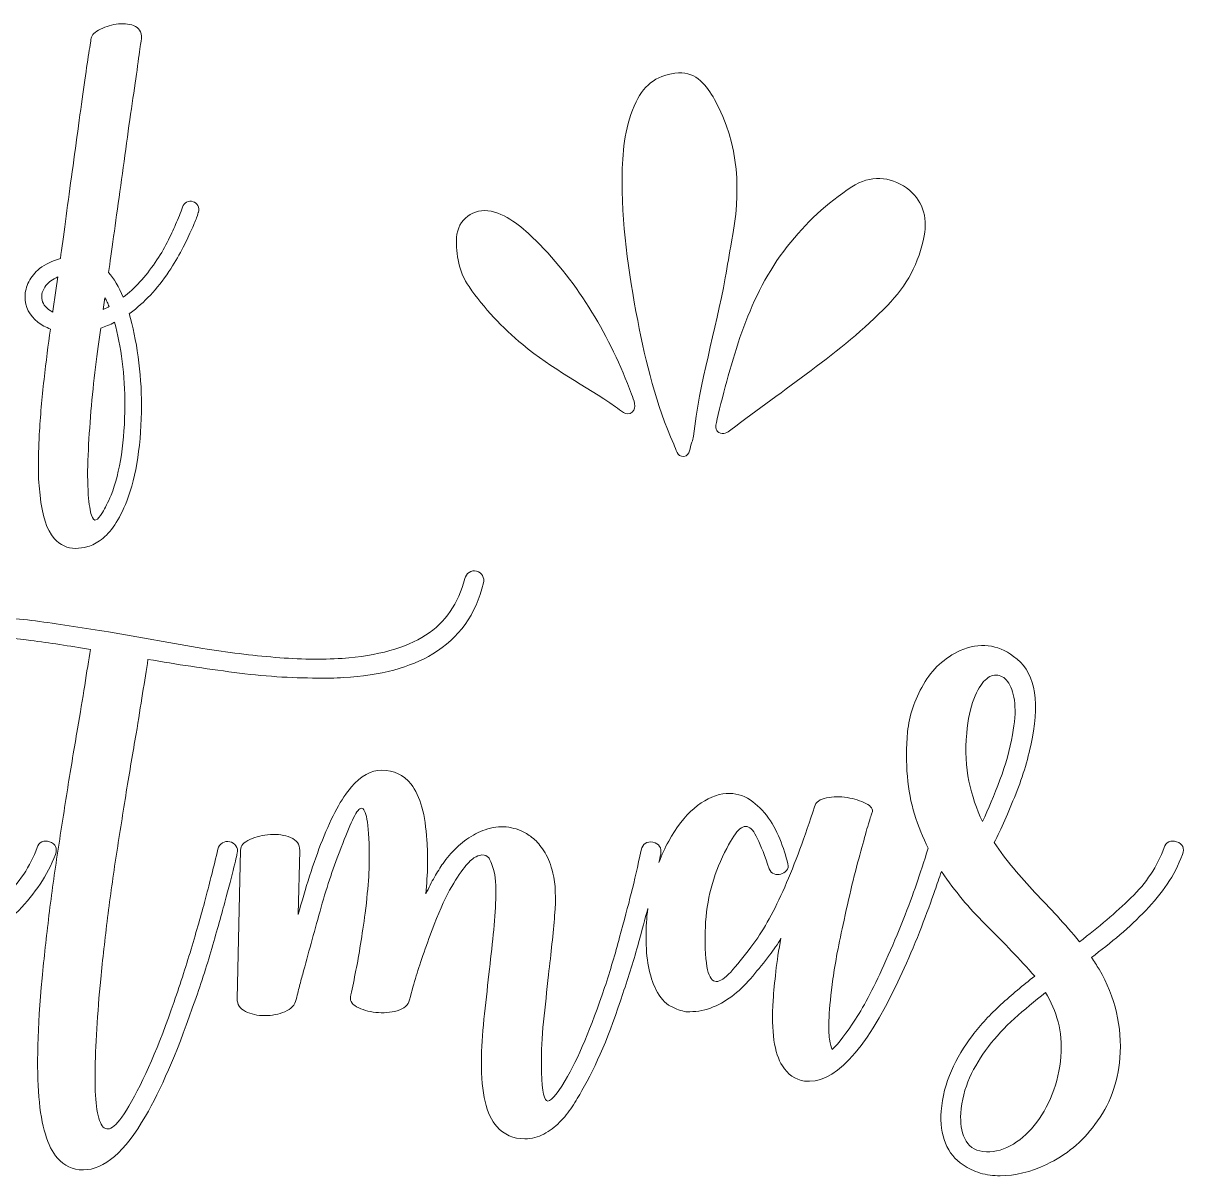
# Model space of a CAD drawing. Header units: inches. Extents: x 0.9 to 14.4, y -14.6 to -1.7.
# Drawn here: x 7.68 to 14.11, y -14.6 to -8.23 of the extents above; entities that cross this region are included whole.
import ezdxf

# ---------------------------------------------------------------- set-up
doc = ezdxf.new("R2010")
doc.units = ezdxf.units.IN
doc.header["$MEASUREMENT"] = 0
doc.layers.add('Layer 1', color=7, linetype='Continuous')

# ---------------------------------------------------------------- blocks, each defined once
blk = doc.blocks.new('block 9')
at = {"layer": 'Layer 1', "lineweight": 0}
for points, knots in [([(8.2751, -9.8307), (8.3134, -9.8016), (8.3506, -9.7682), (8.3866, -9.7306), (8.4226, -9.6931), (8.4568, -9.6498), (8.489, -9.6007), (8.5166, -9.5593), (8.5403, -9.5195), (8.5602, -9.4811), (8.5801, -9.4428), (8.597, -9.4084), (8.6108, -9.3777), (8.6246, -9.347), (8.635, -9.3221), (8.6419, -9.3029), (8.6488, -9.2838), (8.6522, -9.2734), (8.6522, -9.2719), (8.6553, -9.2596), (8.6541, -9.2477), (8.6488, -9.2362), (8.6434, -9.2248), (8.6346, -9.2175), (8.6223, -9.2144), (8.61, -9.2098), (8.5982, -9.2106), (8.5867, -9.2167), (8.5752, -9.2228), (8.5679, -9.232), (8.5648, -9.2443), (8.5541, -9.275), (8.5411, -9.3072), (8.5258, -9.3409), (8.5135, -9.37), (8.4982, -9.403), (8.4798, -9.4398), (8.4614, -9.4765), (8.4391, -9.5133), (8.4131, -9.5501), (8.3594, -9.6299), (8.3004, -9.6943), (8.236, -9.7433), (8.2115, -9.685), (8.1846, -9.6391), (8.1555, -9.6053), (8.1632, -9.5517), (8.1724, -9.4857), (8.1831, -9.4076), (8.1938, -9.3294), (8.2053, -9.2462), (8.2176, -9.1581), (8.2299, -9.0699), (8.2421, -8.981), (8.2544, -8.8913), (8.2667, -8.8017), (8.2786, -8.7185), (8.2901, -8.6418), (8.3016, -8.5652), (8.3111, -8.4985), (8.3188, -8.4418), (8.3265, -8.3851), (8.3318, -8.3467), (8.3349, -8.3268), (8.341, -8.2854), (8.3307, -8.2582), (8.3038, -8.2452), (8.277, -8.2322), (8.246, -8.2276), (8.2107, -8.2314), (8.1754, -8.2352), (8.1421, -8.2448), (8.1107, -8.2601), (8.0793, -8.2755), (8.062, -8.2923), (8.059, -8.3107), (8.0559, -8.3276), (8.0505, -8.3613), (8.0429, -8.4119), (8.0352, -8.4625), (8.0264, -8.5231), (8.0164, -8.5935), (8.0064, -8.6641), (7.9957, -8.7415), (7.9842, -8.8258), (7.9727, -8.9101), (7.9612, -8.9945), (7.9497, -9.0787), (7.9382, -9.1631), (7.9271, -9.2447), (7.9164, -9.3236), (7.9057, -9.4026), (7.8965, -9.4712), (7.8888, -9.5294), (7.8443, -9.5417), (7.806, -9.5601), (7.7738, -9.5846), (7.7478, -9.6061), (7.7278, -9.6303), (7.714, -9.6571), (7.7002, -9.6839), (7.6933, -9.7119), (7.6933, -9.741), (7.6933, -9.7962), (7.7171, -9.843), (7.7646, -9.8813), (7.7738, -9.889), (7.7846, -9.8958), (7.7968, -9.902), (7.8091, -9.9081), (7.8214, -9.9142), (7.8336, -9.9204), (7.8214, -10.0046), (7.8095, -10.0974), (7.798, -10.1986), (7.7865, -10.2998), (7.7777, -10.4009), (7.7715, -10.5021), (7.7685, -10.5696), (7.7669, -10.6313), (7.7669, -10.6872), (7.7669, -10.7432), (7.77, -10.7934), (7.7761, -10.8378), (7.7869, -10.9497), (7.8129, -11.0295), (7.8543, -11.077), (7.888, -11.1138), (7.9271, -11.1322), (7.9716, -11.1322), (7.993, -11.1322), (8.016, -11.1287), (8.0406, -11.1218), (8.0651, -11.1149), (8.09, -11.1019), (8.1153, -11.0827), (8.1406, -11.0636), (8.1651, -11.0368), (8.1889, -11.0023), (8.2126, -10.9678), (8.2352, -10.9237), (8.2567, -10.87), (8.2828, -10.8011), (8.3027, -10.7209), (8.3165, -10.6297), (8.3303, -10.5385), (8.3372, -10.4423), (8.3372, -10.3412), (8.3372, -10.2492), (8.3311, -10.1595), (8.3188, -10.0721), (8.3065, -9.9847), (8.2897, -9.905), (8.2682, -9.833), (8.2697, -9.833), (8.2709, -9.8326), (8.2717, -9.8318), (8.2724, -9.8311), (8.2736, -9.8307), (8.2751, -9.8307)], [0, 0, 0, 0, 1, 1, 1, 2, 2, 2, 3, 3, 3, 4, 4, 4, 5, 5, 5, 6, 6, 6, 7, 7, 7, 8, 8, 8, 9, 9, 9, 10, 10, 10, 11, 11, 11, 12, 12, 12, 13, 13, 13, 14, 14, 14, 15, 15, 15, 16, 16, 16, 17, 17, 17, 18, 18, 18, 19, 19, 19, 20, 20, 20, 21, 21, 21, 22, 22, 22, 23, 23, 23, 24, 24, 24, 25, 25, 25, 26, 26, 26, 27, 27, 27, 28, 28, 28, 29, 29, 29, 30, 30, 30, 31, 31, 31, 32, 32, 32, 33, 33, 33, 34, 34, 34, 35, 35, 35, 36, 36, 36, 37, 37, 37, 38, 38, 38, 39, 39, 39, 40, 40, 40, 41, 41, 41, 42, 42, 42, 43, 43, 43, 44, 44, 44, 45, 45, 45, 46, 46, 46, 47, 47, 47, 48, 48, 48, 49, 49, 49, 50, 50, 50, 51, 51, 51, 52, 52, 52, 53, 53, 53, 53]), ([(7.8635, -9.7065), (7.8635, -9.7065), (7.8474, -9.8192), (7.8474, -9.8192), (7.8474, -9.8192), (7.8474, -9.8261), (7.8474, -9.8261), (7.8474, -9.8261), (7.8221, -9.81), (7.8221, -9.81), (7.7976, -9.7901), (7.7853, -9.7671), (7.7853, -9.741), (7.7853, -9.7195), (7.793, -9.6989), (7.8083, -9.6789), (7.8236, -9.659), (7.8459, -9.6429), (7.875, -9.6306), (7.875, -9.6306), (7.8635, -9.7065), (7.8635, -9.7065)], [0, 0, 0, 0, 1, 1, 1, 2, 2, 2, 3, 3, 3, 4, 4, 4, 5, 5, 5, 6, 6, 6, 7, 7, 7, 7]), ([(8.1348, -9.7456), (8.1394, -9.7533), (8.1436, -9.7613), (8.1475, -9.7697), (8.1513, -9.7782), (8.1547, -9.7862), (8.1578, -9.7939), (8.1517, -9.7985), (8.141, -9.8039), (8.1256, -9.81), (8.1256, -9.81), (8.1348, -9.7456), (8.1348, -9.7456)], [0, 0, 0, 0, 1, 1, 1, 2, 2, 2, 3, 3, 3, 4, 4, 4, 4]), ([(8.2257, -10.6136), (8.2126, -10.6987), (8.1938, -10.7735), (8.1693, -10.8378), (8.1509, -10.8777), (8.1348, -10.9095), (8.121, -10.9333), (8.1072, -10.957), (8.0954, -10.9708), (8.0854, -10.9747), (8.0754, -10.9785), (8.067, -10.9697), (8.0601, -10.9482), (8.0532, -10.9267), (8.0475, -10.8892), (8.0429, -10.8355), (8.0383, -10.7696), (8.0379, -10.6968), (8.0417, -10.6171), (8.0455, -10.5374), (8.0509, -10.4561), (8.0578, -10.3733), (8.0647, -10.2906), (8.0731, -10.2093), (8.0831, -10.1296), (8.0931, -10.0499), (8.1026, -9.9778), (8.1118, -9.9135), (8.1241, -9.9089), (8.1367, -9.9043), (8.1498, -9.8997), (8.1628, -9.8951), (8.1754, -9.889), (8.1877, -9.8813), (8.2061, -9.9472), (8.2203, -10.0196), (8.2303, -10.0986), (8.2402, -10.1775), (8.2452, -10.2584), (8.2452, -10.3412), (8.2452, -10.4377), (8.2387, -10.5286), (8.2257, -10.6136)], [0, 0, 0, 0, 1, 1, 1, 2, 2, 2, 3, 3, 3, 4, 4, 4, 5, 5, 5, 6, 6, 6, 7, 7, 7, 8, 8, 8, 9, 9, 9, 10, 10, 10, 11, 11, 11, 12, 12, 12, 13, 13, 13, 14, 14, 14, 14])]:
    blk.add_open_spline(points, degree=3, knots=knots, dxfattribs=at)
blk = doc.blocks.new('block 12')
at = {"layer": 'Layer 1', "lineweight": 0}
for points, knots in [([(7.8609, -12.8248), (7.8736, -12.7903), (7.8627, -12.7667), (7.8282, -12.754), (7.8136, -12.7485), (7.7996, -12.749), (7.786, -12.7553), (7.7723, -12.7617), (7.7637, -12.7721), (7.7601, -12.7867), (7.7219, -12.8902), (7.6606, -12.9829), (7.5761, -13.0646), (7.4916, -13.1464), (7.3967, -13.2272), (7.2913, -13.3072), (7.2514, -13.2581), (7.2105, -13.2113), (7.1687, -13.1668), (7.1269, -13.1223), (7.0856, -13.0782), (7.0447, -13.0346), (7.0038, -12.991), (6.9643, -12.9465), (6.9262, -12.9011), (6.888, -12.8557), (6.8526, -12.8085), (6.8199, -12.7594), (6.858, -12.6831), (6.8976, -12.5936), (6.9384, -12.491), (6.9793, -12.3884), (7.0097, -12.2862), (7.0297, -12.1844), (7.0733, -11.9573), (7.0388, -11.8056), (6.9262, -11.7293), (6.8371, -11.6621), (6.739, -11.6512), (6.6319, -11.6966), (6.5447, -11.7366), (6.4765, -11.7993), (6.4275, -11.8846), (6.3784, -11.9701), (6.3494, -12.0573), (6.3403, -12.1463), (6.3258, -12.3225), (6.3385, -12.4742), (6.3784, -12.6013), (6.3983, -12.6644), (6.4219, -12.7242), (6.4493, -12.7808), (6.447, -12.7852), (6.4451, -12.7898), (6.4439, -12.7948), (6.4293, -12.8693), (6.4148, -12.9365), (6.4002, -12.9965), (6.3857, -13.0564), (6.368, -13.1241), (6.3471, -13.1995), (6.3262, -13.2749), (6.303, -13.3507), (6.2776, -13.4271), (6.2376, -13.5452), (6.199, -13.6415), (6.1618, -13.7159), (6.1245, -13.7904), (6.0937, -13.8299), (6.0691, -13.8345), (6.0446, -13.839), (6.0287, -13.8013), (6.0215, -13.7214), (6.0142, -13.6415), (6.0215, -13.5061), (6.0433, -13.3153), (6.0505, -13.2499), (6.0596, -13.1877), (6.0705, -13.1287), (6.0814, -13.0696), (6.0914, -13.0174), (6.1005, -12.972), (6.1096, -12.9266), (6.1205, -12.8757), (6.1332, -12.8194), (6.1386, -12.7812), (6.1254, -12.7544), (6.0937, -12.739), (6.0619, -12.7236), (6.0255, -12.7167), (5.9847, -12.7185), (5.9438, -12.7204), (5.9052, -12.7285), (5.8689, -12.7431), (5.8325, -12.7576), (5.8125, -12.774), (5.8089, -12.7921), (5.8089, -12.7958), (5.8057, -12.8112), (5.7994, -12.8384), (5.793, -12.8657), (5.7848, -12.9016), (5.7748, -12.9461), (5.7649, -12.9906), (5.7544, -13.0424), (5.7435, -13.1014), (5.7326, -13.1605), (5.7226, -13.2227), (5.7135, -13.2881), (5.7026, -13.3644), (5.6949, -13.4357), (5.6904, -13.502), (5.6858, -13.5683), (5.6845, -13.6297), (5.6863, -13.6859), (5.6881, -13.8313), (5.7117, -13.9384), (5.7571, -14.0075), (5.7917, -14.0602), (5.8379, -14.0902), (5.8961, -14.0974), (5.9016, -14.0992), (5.9106, -14.1002), (5.9234, -14.1002), (5.9524, -14.1002), (5.9796, -14.0942), (6.0051, -14.0825), (6.0305, -14.0706), (6.0542, -14.0552), (6.076, -14.0361), (6.0978, -14.017), (6.1182, -13.9957), (6.1373, -13.9721), (6.1564, -13.9484), (6.1731, -13.9248), (6.1877, -13.9012), (6.2549, -13.7922), (6.3194, -13.6451), (6.3812, -13.4598), (6.4084, -13.3817), (6.4325, -13.3044), (6.4534, -13.2281), (6.4743, -13.1518), (6.492, -13.0833), (6.5065, -13.0224), (6.5141, -12.9906), (6.5217, -12.9565), (6.5293, -12.9205), (6.5344, -12.9281), (6.5394, -12.9359), (6.5447, -12.9433), (6.6155, -13.0442), (6.6954, -13.1382), (6.7845, -13.2254), (6.8735, -13.3126), (6.9598, -13.4035), (7.0434, -13.4979), (6.978, -13.5488), (6.9157, -13.601), (6.8567, -13.6546), (6.7976, -13.7082), (6.745, -13.7654), (6.6986, -13.8263), (6.6523, -13.8871), (6.6137, -13.9521), (6.5828, -14.0211), (6.5519, -14.0902), (6.5329, -14.1646), (6.5256, -14.2446), (6.5201, -14.31), (6.5283, -14.369), (6.5501, -14.4217), (6.5701, -14.4726), (6.6028, -14.5125), (6.6482, -14.5416), (6.6755, -14.5616), (6.7068, -14.5766), (6.7422, -14.5866), (6.7777, -14.5966), (6.8144, -14.6016), (6.8526, -14.6016), (6.9344, -14.6016), (7.0197, -14.5807), (7.1088, -14.5389), (7.2178, -14.488), (7.3068, -14.4144), (7.3758, -14.3182), (7.4576, -14.2128), (7.5039, -14.0902), (7.5148, -13.9503), (7.5275, -13.7777), (7.4893, -13.6142), (7.4003, -13.4598), (7.3931, -13.4489), (7.3863, -13.438), (7.3799, -13.4271), (7.3735, -13.4162), (7.3658, -13.4053), (7.3567, -13.3944), (7.4112, -13.3544), (7.4639, -13.3126), (7.5148, -13.269), (7.5656, -13.2254), (7.6133, -13.1804), (7.6579, -13.1341), (7.7024, -13.0878), (7.7419, -13.0392), (7.7764, -12.9883), (7.8109, -12.9375), (7.8391, -12.883), (7.8609, -12.8248)], [0, 0, 0, 0, 1, 1, 1, 2, 2, 2, 3, 3, 3, 4, 4, 4, 5, 5, 5, 6, 6, 6, 7, 7, 7, 8, 8, 8, 9, 9, 9, 10, 10, 10, 11, 11, 11, 12, 12, 12, 13, 13, 13, 14, 14, 14, 15, 15, 15, 16, 16, 16, 17, 17, 17, 18, 18, 18, 19, 19, 19, 20, 20, 20, 21, 21, 21, 22, 22, 22, 23, 23, 23, 24, 24, 24, 25, 25, 25, 26, 26, 26, 27, 27, 27, 28, 28, 28, 29, 29, 29, 30, 30, 30, 31, 31, 31, 32, 32, 32, 33, 33, 33, 34, 34, 34, 35, 35, 35, 36, 36, 36, 37, 37, 37, 38, 38, 38, 39, 39, 39, 40, 40, 40, 41, 41, 41, 42, 42, 42, 43, 43, 43, 44, 44, 44, 45, 45, 45, 46, 46, 46, 47, 47, 47, 48, 48, 48, 49, 49, 49, 50, 50, 50, 51, 51, 51, 52, 52, 52, 53, 53, 53, 54, 54, 54, 55, 55, 55, 56, 56, 56, 57, 57, 57, 58, 58, 58, 59, 59, 59, 60, 60, 60, 61, 61, 61, 62, 62, 62, 63, 63, 63, 64, 64, 64, 65, 65, 65, 66, 66, 66, 67, 67, 67, 68, 68, 68, 69, 69, 69, 70, 70, 70, 70]), ([(6.7545, -12.6422), (6.7218, -12.5732), (6.6968, -12.4992), (6.6796, -12.4201), (6.6623, -12.3411), (6.6582, -12.2525), (6.6673, -12.1544), (6.6745, -12.0763), (6.6877, -12.0132), (6.7068, -11.965), (6.7259, -11.9169), (6.7467, -11.8819), (6.7695, -11.8601), (6.7922, -11.8383), (6.8153, -11.8293), (6.839, -11.8329), (6.8626, -11.8365), (6.883, -11.8515), (6.9003, -11.8778), (6.9175, -11.9042), (6.9284, -11.9414), (6.933, -11.9896), (6.9375, -12.0377), (6.9334, -12.0954), (6.9207, -12.1626), (6.9062, -12.2444), (6.883, -12.3275), (6.8512, -12.4119), (6.8194, -12.4964), (6.7872, -12.5732), (6.7545, -12.6422)], [0, 0, 0, 0, 1, 1, 1, 2, 2, 2, 3, 3, 3, 4, 4, 4, 5, 5, 5, 6, 6, 6, 7, 7, 7, 8, 8, 8, 9, 9, 9, 10, 10, 10, 10]), ([(7.1878, -13.9421), (7.1823, -14.0147), (7.1664, -14.0842), (7.1401, -14.1506), (7.1137, -14.2169), (7.0806, -14.2746), (7.0406, -14.3236), (7.0007, -14.3727), (6.9562, -14.4104), (6.9071, -14.4367), (6.858, -14.463), (6.8081, -14.4735), (6.7572, -14.4681), (6.7082, -14.4608), (6.6745, -14.4367), (6.6564, -14.3958), (6.6382, -14.355), (6.6309, -14.3082), (6.6346, -14.2555), (6.64, -14.1846), (6.6564, -14.1192), (6.6836, -14.0593), (6.7109, -13.9993), (6.7454, -13.9421), (6.7872, -13.8876), (6.829, -13.8331), (6.8771, -13.7813), (6.9316, -13.7323), (6.9861, -13.6832), (7.0434, -13.6351), (7.1033, -13.5878), (7.1342, -13.6387), (7.1573, -13.6928), (7.1728, -13.75), (7.1882, -13.8072), (7.1932, -13.8713), (7.1878, -13.9421)], [0, 0, 0, 0, 1, 1, 1, 2, 2, 2, 3, 3, 3, 4, 4, 4, 5, 5, 5, 6, 6, 6, 7, 7, 7, 8, 8, 8, 9, 9, 9, 10, 10, 10, 11, 11, 11, 12, 12, 12, 12])]:
    blk.add_open_spline(points, degree=3, knots=knots, dxfattribs=at)
blk = doc.blocks.new('block 13')
at = {"layer": 'Layer 1', "lineweight": 0}
for points, knots in [([(14.0632, -12.754), (14.0486, -12.7485), (14.0346, -12.749), (14.0209, -12.7553), (14.0073, -12.7617), (13.9987, -12.7721), (13.995, -12.7867), (13.9569, -12.8902), (13.8956, -12.9829), (13.8111, -13.0646), (13.7266, -13.1464), (13.6317, -13.2272), (13.5263, -13.3072), (13.4863, -13.2581), (13.4455, -13.2113), (13.4037, -13.1668), (13.3619, -13.1223), (13.3206, -13.0782), (13.2797, -13.0346), (13.2388, -12.991), (13.1993, -12.9465), (13.1612, -12.9011), (13.123, -12.8557), (13.0876, -12.8085), (13.0549, -12.7594), (13.093, -12.6831), (13.1326, -12.5936), (13.1734, -12.491), (13.2143, -12.3884), (13.2447, -12.2862), (13.2647, -12.1844), (13.3083, -11.9573), (13.2738, -11.8056), (13.1612, -11.7293), (13.0721, -11.6621), (12.974, -11.6512), (12.8668, -11.6966), (12.7796, -11.7366), (12.7115, -11.7993), (12.6625, -11.8846), (12.6134, -11.9701), (12.5844, -12.0573), (12.5753, -12.1463), (12.5607, -12.3225), (12.5735, -12.4742), (12.6134, -12.6013), (12.6344, -12.6681), (12.6598, -12.7312), (12.6893, -12.7907), (12.6658, -12.8647), (12.6442, -12.9305), (12.6243, -12.9883), (12.6043, -13.0465), (12.5798, -13.1123), (12.5507, -13.1859), (12.5216, -13.2595), (12.4898, -13.3344), (12.4553, -13.4107), (12.3936, -13.5506), (12.3377, -13.6587), (12.2877, -13.735), (12.2378, -13.8113), (12.1946, -13.8676), (12.1583, -13.904), (12.1529, -13.8931), (12.1478, -13.874), (12.1433, -13.8467), (12.1388, -13.8195), (12.1379, -13.7786), (12.1406, -13.7241), (12.1433, -13.6696), (12.1506, -13.5992), (12.1624, -13.5129), (12.1742, -13.4266), (12.1946, -13.318), (12.2237, -13.1872), (12.2401, -13.1109), (12.2568, -13.0383), (12.2741, -12.9692), (12.2914, -12.9002), (12.3073, -12.8394), (12.3218, -12.7867), (12.3363, -12.734), (12.3486, -12.6904), (12.3586, -12.6559), (12.3686, -12.6214), (12.3754, -12.6005), (12.379, -12.5932), (12.3863, -12.575), (12.375, -12.5582), (12.345, -12.5428), (12.315, -12.5273), (12.2805, -12.5164), (12.2414, -12.5101), (12.2023, -12.5037), (12.1642, -12.5042), (12.127, -12.5114), (12.0897, -12.5187), (12.0675, -12.535), (12.0602, -12.5605), (12.0075, -12.7258), (11.9526, -12.8739), (11.8953, -13.0047), (11.8381, -13.1355), (11.7813, -13.239), (11.725, -13.3153), (11.6814, -13.3735), (11.6428, -13.4221), (11.6092, -13.4611), (11.5756, -13.5002), (11.5474, -13.522), (11.5247, -13.5265), (11.502, -13.5311), (11.4847, -13.5147), (11.4729, -13.4775), (11.4611, -13.4403), (11.4552, -13.3744), (11.4552, -13.2799), (11.4552, -13.1291), (11.4834, -12.9901), (11.5397, -12.863), (11.5724, -12.7921), (11.6001, -12.7413), (11.6228, -12.7104), (11.6455, -12.6795), (11.6669, -12.6663), (11.6869, -12.6708), (11.7068, -12.6754), (11.7264, -12.6977), (11.7455, -12.7376), (11.7645, -12.7776), (11.7859, -12.833), (11.8095, -12.9038), (11.8149, -12.9184), (11.824, -12.9279), (11.8368, -12.9325), (11.8494, -12.937), (11.8617, -12.9375), (11.8735, -12.9338), (11.8853, -12.9302), (11.8958, -12.9234), (11.9049, -12.9134), (11.9139, -12.9034), (11.9167, -12.8912), (11.913, -12.8766), (11.9022, -12.833), (11.8872, -12.7871), (11.8681, -12.739), (11.849, -12.6909), (11.8245, -12.6472), (11.7945, -12.6082), (11.7645, -12.5691), (11.7295, -12.5378), (11.6896, -12.5141), (11.6496, -12.4906), (11.6042, -12.4824), (11.5533, -12.4896), (11.4988, -12.4987), (11.4457, -12.5255), (11.3939, -12.57), (11.3421, -12.6145), (11.2953, -12.6749), (11.2536, -12.7512), (11.2331, -12.7887), (11.2151, -12.8277), (11.1997, -12.8685), (11.2031, -12.8533), (11.2065, -12.8379), (11.21, -12.8221), (11.2154, -12.7876), (11.2009, -12.7658), (11.1664, -12.7567), (11.1319, -12.7512), (11.1101, -12.7658), (11.101, -12.8003), (11.0828, -12.8893), (11.0646, -12.9692), (11.0465, -13.0401), (11.0283, -13.1109), (11.007, -13.1918), (10.9824, -13.2826), (10.9579, -13.3735), (10.9302, -13.4661), (10.8993, -13.5606), (10.8248, -13.7822), (10.7522, -13.9539), (10.6813, -14.0756), (10.6304, -14.161), (10.5959, -14.1978), (10.5778, -14.186), (10.5596, -14.1742), (10.5505, -14.1083), (10.5505, -13.9884), (10.5487, -13.9157), (10.5523, -13.8362), (10.5614, -13.75), (10.5705, -13.6637), (10.5796, -13.5769), (10.5887, -13.4897), (10.6032, -13.3698), (10.6146, -13.2608), (10.6227, -13.1627), (10.6309, -13.0646), (10.6277, -12.9865), (10.6132, -12.9284), (10.6023, -12.883), (10.5877, -12.8452), (10.5696, -12.8153), (10.5514, -12.7853), (10.5323, -12.7612), (10.5124, -12.7431), (10.4924, -12.7249), (10.4724, -12.7108), (10.4524, -12.7008), (10.4324, -12.6909), (10.4143, -12.684), (10.3979, -12.6804), (10.3598, -12.6695), (10.3211, -12.6681), (10.2821, -12.6763), (10.243, -12.6845), (10.2067, -12.6981), (10.1731, -12.7172), (10.1394, -12.7362), (10.1081, -12.7599), (10.0791, -12.788), (10.05, -12.8162), (10.0255, -12.8448), (10.0055, -12.8739), (9.9891, -12.8975), (9.9732, -12.9229), (9.9578, -12.9502), (9.9423, -12.9774), (9.9265, -13.0083), (9.9101, -13.0428), (9.9156, -12.9865), (9.9187, -12.9334), (9.9197, -12.8834), (9.9205, -12.8335), (9.9192, -12.7876), (9.9156, -12.7458), (9.9083, -12.6059), (9.8792, -12.5023), (9.8284, -12.4351), (9.7866, -12.3843), (9.733, -12.3588), (9.6676, -12.3588), (9.6076, -12.3588), (9.5508, -12.3902), (9.4973, -12.4528), (9.4436, -12.5155), (9.3905, -12.6132), (9.3378, -12.7458), (9.3124, -12.8094), (9.2888, -12.8757), (9.267, -12.9447), (9.2452, -13.0138), (9.2243, -13.0846), (9.2043, -13.1573), (9.2043, -13.1573), (9.2125, -12.803), (9.2125, -12.803), (9.2125, -12.7685), (9.1957, -12.7444), (9.1621, -12.7308), (9.1284, -12.7172), (9.0912, -12.7117), (9.0503, -12.7144), (9.0095, -12.7172), (8.9717, -12.7263), (8.9372, -12.7417), (8.9027, -12.7571), (8.8855, -12.7767), (8.8855, -12.8003), (8.8855, -12.8003), (8.8664, -13.6233), (8.8664, -13.6233), (8.8664, -13.6542), (8.8818, -13.6773), (8.9127, -13.6928), (8.9436, -13.7082), (8.979, -13.7159), (9.019, -13.7159), (9.0589, -13.7159), (9.0962, -13.7086), (9.1307, -13.6941), (9.1652, -13.6796), (9.1861, -13.6569), (9.1934, -13.626), (9.2006, -13.5951), (9.2075, -13.5674), (9.2138, -13.5429), (9.2202, -13.5184), (9.227, -13.4934), (9.2343, -13.4679), (9.2652, -13.3535), (9.2974, -13.2363), (9.331, -13.1164), (9.3646, -12.9965), (9.4014, -12.8866), (9.4414, -12.7867), (9.465, -12.7249), (9.4859, -12.6745), (9.5041, -12.6354), (9.5222, -12.5964), (9.5377, -12.5746), (9.5504, -12.57), (9.5631, -12.5655), (9.5736, -12.5805), (9.5817, -12.615), (9.5899, -12.6495), (9.5949, -12.7095), (9.5967, -12.7948), (9.5985, -12.8384), (9.5976, -12.8893), (9.594, -12.9474), (9.5903, -13.0056), (9.584, -13.0728), (9.5749, -13.1491), (9.5658, -13.2091), (9.5572, -13.2663), (9.549, -13.3208), (9.5409, -13.3753), (9.5322, -13.4234), (9.5232, -13.4652), (9.514, -13.5143), (9.505, -13.5597), (9.4959, -13.6015), (9.4868, -13.6287), (9.4973, -13.6505), (9.5272, -13.6669), (9.5572, -13.6832), (9.5926, -13.6937), (9.6335, -13.6982), (9.6744, -13.7027), (9.7139, -13.6996), (9.7521, -13.6887), (9.7902, -13.6778), (9.8129, -13.6578), (9.8202, -13.6287), (9.8329, -13.5797), (9.8451, -13.5356), (9.857, -13.4966), (9.8688, -13.4575), (9.8833, -13.4134), (9.9006, -13.3644), (9.9178, -13.3153), (9.9364, -13.2645), (9.9564, -13.2118), (9.9909, -13.1228), (10.0232, -13.0528), (10.0532, -13.0019), (10.0832, -12.9511), (10.1095, -12.9125), (10.1322, -12.8861), (10.1549, -12.8598), (10.1735, -12.8435), (10.1881, -12.8371), (10.2026, -12.8307), (10.2135, -12.8275), (10.2208, -12.8275), (10.2371, -12.8275), (10.2489, -12.8321), (10.2562, -12.8412), (10.2653, -12.8521), (10.2748, -12.8743), (10.2848, -12.9079), (10.2948, -12.9416), (10.2989, -12.9965), (10.2971, -13.0728), (10.2952, -13.1327), (10.2907, -13.1977), (10.2835, -13.2676), (10.2762, -13.3376), (10.268, -13.4107), (10.2589, -13.487), (10.2498, -13.5706), (10.2407, -13.6537), (10.2317, -13.7364), (10.2226, -13.819), (10.2181, -13.8967), (10.2181, -13.9694), (10.2162, -14.1455), (10.2444, -14.2655), (10.3025, -14.3291), (10.3425, -14.3745), (10.3942, -14.3972), (10.4579, -14.3972), (10.496, -14.3972), (10.531, -14.3886), (10.5628, -14.3713), (10.5946, -14.354), (10.6236, -14.3322), (10.65, -14.3059), (10.6763, -14.2796), (10.6995, -14.2509), (10.7195, -14.2201), (10.7394, -14.1892), (10.7576, -14.1592), (10.774, -14.1301), (10.8521, -13.9975), (10.9275, -13.8185), (11.0002, -13.5933), (11.0329, -13.4988), (11.0619, -13.4053), (11.0874, -13.3126), (11.1061, -13.2441), (11.1229, -13.1815), (11.1378, -13.1244), (11.1315, -13.1753), (11.1282, -13.2271), (11.1282, -13.2799), (11.1282, -13.4016), (11.1464, -13.4988), (11.1827, -13.5715), (11.2064, -13.6169), (11.2336, -13.6478), (11.2645, -13.6641), (11.2953, -13.6805), (11.3235, -13.6905), (11.3489, -13.6941), (11.3489, -13.6941), (11.3708, -13.6941), (11.3708, -13.6941), (11.4161, -13.6941), (11.4593, -13.6855), (11.5002, -13.6682), (11.5411, -13.651), (11.5796, -13.6278), (11.616, -13.5987), (11.6523, -13.5697), (11.6864, -13.5361), (11.7182, -13.4979), (11.75, -13.4598), (11.7813, -13.4207), (11.8122, -13.3807), (11.8231, -13.3662), (11.834, -13.3512), (11.8449, -13.3358), (11.8558, -13.3204), (11.8658, -13.3044), (11.8749, -13.2881), (11.8622, -13.3535), (11.8526, -13.4148), (11.8463, -13.472), (11.8399, -13.5293), (11.8349, -13.5824), (11.8313, -13.6314), (11.8204, -13.804), (11.8376, -13.9248), (11.8831, -13.9939), (11.9121, -14.0411), (11.953, -14.0693), (12.0057, -14.0784), (12.0057, -14.0784), (12.033, -14.0784), (12.033, -14.0784), (12.1946, -14.0784), (12.369, -13.8703), (12.5562, -13.4543), (12.5907, -13.378), (12.6225, -13.3022), (12.6516, -13.2268), (12.6806, -13.1514), (12.7056, -13.0837), (12.7265, -13.0237), (12.7379, -12.9909), (12.7501, -12.9557), (12.7629, -12.9185), (12.7684, -12.9268), (12.7739, -12.9352), (12.7796, -12.9433), (12.8505, -13.0442), (12.9304, -13.1382), (13.0194, -13.2254), (13.1085, -13.3126), (13.1948, -13.4035), (13.2783, -13.4979), (13.2129, -13.5488), (13.1507, -13.601), (13.0917, -13.6546), (13.0326, -13.7082), (12.9799, -13.7654), (12.9336, -13.8263), (12.8873, -13.8871), (12.8487, -13.9521), (12.8178, -14.0211), (12.7869, -14.0902), (12.7678, -14.1646), (12.7606, -14.2446), (12.7551, -14.31), (12.7633, -14.369), (12.7851, -14.4217), (12.8051, -14.4726), (12.8378, -14.5125), (12.8832, -14.5416), (12.9105, -14.5616), (12.9418, -14.5766), (12.9772, -14.5866), (13.0126, -14.5966), (13.0494, -14.6016), (13.0876, -14.6016), (13.1693, -14.6016), (13.2547, -14.5807), (13.3438, -14.5389), (13.4527, -14.488), (13.5417, -14.4144), (13.6108, -14.3182), (13.6926, -14.2128), (13.7389, -14.0902), (13.7498, -13.9503), (13.7625, -13.7777), (13.7243, -13.6142), (13.6353, -13.4598), (13.6281, -13.4489), (13.6212, -13.438), (13.6149, -13.4271), (13.6085, -13.4162), (13.6008, -13.4053), (13.5917, -13.3944), (13.6462, -13.3544), (13.6989, -13.3126), (13.7498, -13.269), (13.8006, -13.2254), (13.8483, -13.1804), (13.8929, -13.1341), (13.9374, -13.0878), (13.9769, -13.0392), (14.0114, -12.9883), (14.0459, -12.9375), (14.0741, -12.883), (14.0959, -12.8248), (14.1086, -12.7903), (14.0977, -12.7667), (14.0632, -12.754)], [0, 0, 0, 0, 1, 1, 1, 2, 2, 2, 3, 3, 3, 4, 4, 4, 5, 5, 5, 6, 6, 6, 7, 7, 7, 8, 8, 8, 9, 9, 9, 10, 10, 10, 11, 11, 11, 12, 12, 12, 13, 13, 13, 14, 14, 14, 15, 15, 15, 16, 16, 16, 17, 17, 17, 18, 18, 18, 19, 19, 19, 20, 20, 20, 21, 21, 21, 22, 22, 22, 23, 23, 23, 24, 24, 24, 25, 25, 25, 26, 26, 26, 27, 27, 27, 28, 28, 28, 29, 29, 29, 30, 30, 30, 31, 31, 31, 32, 32, 32, 33, 33, 33, 34, 34, 34, 35, 35, 35, 36, 36, 36, 37, 37, 37, 38, 38, 38, 39, 39, 39, 40, 40, 40, 41, 41, 41, 42, 42, 42, 43, 43, 43, 44, 44, 44, 45, 45, 45, 46, 46, 46, 47, 47, 47, 48, 48, 48, 49, 49, 49, 50, 50, 50, 51, 51, 51, 52, 52, 52, 53, 53, 53, 54, 54, 54, 55, 55, 55, 56, 56, 56, 57, 57, 57, 58, 58, 58, 59, 59, 59, 60, 60, 60, 61, 61, 61, 62, 62, 62, 63, 63, 63, 64, 64, 64, 65, 65, 65, 66, 66, 66, 67, 67, 67, 68, 68, 68, 69, 69, 69, 70, 70, 70, 71, 71, 71, 72, 72, 72, 73, 73, 73, 74, 74, 74, 75, 75, 75, 76, 76, 76, 77, 77, 77, 78, 78, 78, 79, 79, 79, 80, 80, 80, 81, 81, 81, 82, 82, 82, 83, 83, 83, 84, 84, 84, 85, 85, 85, 86, 86, 86, 87, 87, 87, 88, 88, 88, 89, 89, 89, 90, 90, 90, 91, 91, 91, 92, 92, 92, 93, 93, 93, 94, 94, 94, 95, 95, 95, 96, 96, 96, 97, 97, 97, 98, 98, 98, 99, 99, 99, 100, 100, 100, 101, 101, 101, 102, 102, 102, 103, 103, 103, 104, 104, 104, 105, 105, 105, 106, 106, 106, 107, 107, 107, 108, 108, 108, 109, 109, 109, 110, 110, 110, 111, 111, 111, 112, 112, 112, 113, 113, 113, 114, 114, 114, 115, 115, 115, 116, 116, 116, 117, 117, 117, 118, 118, 118, 119, 119, 119, 120, 120, 120, 121, 121, 121, 122, 122, 122, 123, 123, 123, 124, 124, 124, 125, 125, 125, 126, 126, 126, 127, 127, 127, 128, 128, 128, 129, 129, 129, 130, 130, 130, 131, 131, 131, 132, 132, 132, 133, 133, 133, 134, 134, 134, 135, 135, 135, 136, 136, 136, 137, 137, 137, 138, 138, 138, 139, 139, 139, 140, 140, 140, 141, 141, 141, 142, 142, 142, 143, 143, 143, 144, 144, 144, 145, 145, 145, 146, 146, 146, 147, 147, 147, 148, 148, 148, 149, 149, 149, 150, 150, 150, 151, 151, 151, 152, 152, 152, 153, 153, 153, 154, 154, 154, 155, 155, 155, 156, 156, 156, 157, 157, 157, 158, 158, 158, 159, 159, 159, 160, 160, 160, 161, 161, 161, 162, 162, 162, 163, 163, 163, 164, 164, 164, 165, 165, 165, 166, 166, 166, 167, 167, 167, 168, 168, 168, 169, 169, 169, 170, 170, 170, 171, 171, 171, 172, 172, 172, 173, 173, 173, 174, 174, 174, 175, 175, 175, 176, 176, 176, 177, 177, 177, 178, 178, 178, 178]), ([(12.9895, -12.6422), (12.9568, -12.5732), (12.9318, -12.4992), (12.9145, -12.4201), (12.8973, -12.3411), (12.8932, -12.2525), (12.9023, -12.1544), (12.9095, -12.0763), (12.9227, -12.0132), (12.9418, -11.965), (12.9609, -11.9169), (12.9817, -11.8819), (13.0045, -11.8601), (13.0272, -11.8383), (13.0503, -11.8293), (13.074, -11.8329), (13.0975, -11.8365), (13.118, -11.8515), (13.1353, -11.8778), (13.1525, -11.9042), (13.1634, -11.9414), (13.168, -11.9896), (13.1725, -12.0377), (13.1684, -12.0954), (13.1557, -12.1626), (13.1412, -12.2444), (13.118, -12.3275), (13.0862, -12.4119), (13.0544, -12.4964), (13.0222, -12.5732), (12.9895, -12.6422)], [0, 0, 0, 0, 1, 1, 1, 2, 2, 2, 3, 3, 3, 4, 4, 4, 5, 5, 5, 6, 6, 6, 7, 7, 7, 8, 8, 8, 9, 9, 9, 10, 10, 10, 10]), ([(13.4228, -13.9421), (13.4173, -14.0147), (13.4014, -14.0842), (13.3751, -14.1506), (13.3487, -14.2169), (13.3156, -14.2746), (13.2756, -14.3236), (13.2356, -14.3727), (13.1911, -14.4104), (13.1421, -14.4367), (13.093, -14.463), (13.0431, -14.4735), (12.9922, -14.4681), (12.9432, -14.4608), (12.9095, -14.4367), (12.8914, -14.3958), (12.8732, -14.355), (12.8659, -14.3082), (12.8696, -14.2555), (12.875, -14.1846), (12.8914, -14.1192), (12.9186, -14.0593), (12.9459, -13.9993), (12.9804, -13.9421), (13.0222, -13.8876), (13.064, -13.8331), (13.1121, -13.7813), (13.1666, -13.7323), (13.2211, -13.6832), (13.2783, -13.6351), (13.3383, -13.5878), (13.3692, -13.6387), (13.3923, -13.6928), (13.4078, -13.75), (13.4232, -13.8072), (13.4282, -13.8713), (13.4228, -13.9421)], [0, 0, 0, 0, 1, 1, 1, 2, 2, 2, 3, 3, 3, 4, 4, 4, 5, 5, 5, 6, 6, 6, 7, 7, 7, 8, 8, 8, 9, 9, 9, 10, 10, 10, 11, 11, 11, 12, 12, 12, 12])]:
    blk.add_open_spline(points, degree=3, knots=knots, dxfattribs=at)

msp = doc.modelspace()

# ---------------------------------------------------------------- linework, layer by layer
at = {"layer": 'Layer 1', "lineweight": 0}
for points, knots in [([(11.0822, -9.8718), (11.0303, -9.6024), (10.9917, -9.3311), (10.9963, -9.0559), (10.9985, -8.9206), (11.0142, -8.7868), (11.0738, -8.6618), (11.121, -8.5627), (11.1999, -8.508), (11.3073, -8.5027), (11.4096, -8.4977), (11.4647, -8.5729), (11.5074, -8.6494), (11.6462, -8.8978), (11.6536, -9.1638), (11.6017, -9.4362), (11.5891, -9.5024), (11.5783, -9.569), (11.5666, -9.6353), (11.5136, -9.9283), (11.4239, -10.214), (11.3911, -10.5109), (11.3899, -10.5225), (11.3858, -10.5343), (11.3811, -10.5451), (11.3689, -10.573), (11.3743, -10.6185), (11.3376, -10.6231), (11.2981, -10.6281), (11.2946, -10.5834), (11.2823, -10.5559), (11.184, -10.3372), (11.1273, -10.1059), (11.0822, -9.8718)], [0, 0, 0, 0, 1, 1, 1, 2, 2, 2, 3, 3, 3, 4, 4, 4, 5, 5, 5, 6, 6, 6, 7, 7, 7, 8, 8, 8, 9, 9, 9, 10, 10, 10, 11, 11, 11, 11]), ([(11.5266, -10.3915), (11.6113, -10.0638), (11.6943, -9.7369), (11.9099, -9.4618), (12.0121, -9.3313), (12.1293, -9.2222), (12.2668, -9.1325), (12.3693, -9.0655), (12.477, -9.0739), (12.5695, -9.1387), (12.6556, -9.199), (12.6873, -9.2979), (12.6673, -9.4037), (12.6392, -9.5519), (12.5694, -9.6805), (12.464, -9.7881), (12.2038, -10.0539), (11.8893, -10.2515), (11.5967, -10.4768), (11.578, -10.4911), (11.5566, -10.505), (11.5315, -10.4909), (11.5104, -10.4791), (11.5098, -10.4615), (11.5266, -10.3915)], [0, 0, 0, 0, 1, 1, 1, 2, 2, 2, 3, 3, 3, 4, 4, 4, 5, 5, 5, 6, 6, 6, 7, 7, 7, 8, 8, 8, 8]), ([(10.149, -9.6844), (10.0926, -9.6028), (10.0757, -9.5085), (10.0806, -9.4121), (10.0858, -9.3115), (10.1744, -9.2478), (10.2718, -9.267), (10.3722, -9.293), (10.4483, -9.3601), (10.5178, -9.4291), (10.7606, -9.6701), (10.9291, -9.9595), (11.0479, -10.2787), (11.0599, -10.3109), (11.0807, -10.354), (11.0522, -10.3782), (11.0192, -10.4062), (10.9868, -10.3679), (10.9591, -10.3485), (10.7906, -10.2306), (10.6058, -10.139), (10.4462, -10.0052), (10.3321, -9.9094), (10.2328, -9.8053), (10.149, -9.6844)], [0, 0, 0, 0, 1, 1, 1, 2, 2, 2, 3, 3, 3, 4, 4, 4, 5, 5, 5, 6, 6, 6, 7, 7, 7, 8, 8, 8, 8]), ([(8.8664, -12.8166), (8.8664, -12.8185), (8.8605, -12.8443), (8.8487, -12.8943), (8.8369, -12.9443), (8.8201, -13.0092), (8.7983, -13.0891), (8.7765, -13.1691), (8.7506, -13.2604), (8.7206, -13.363), (8.6907, -13.4657), (8.6566, -13.5697), (8.6184, -13.675), (8.5294, -13.9294), (8.4431, -14.1283), (8.3596, -14.2719), (8.2451, -14.4698), (8.1306, -14.5689), (8.0162, -14.5689), (8.0162, -14.5689), (8.0135, -14.5689), (8.0135, -14.5689), (7.9571, -14.5689), (7.9099, -14.5471), (7.8718, -14.5035), (7.8173, -14.4399), (7.7832, -14.3272), (7.7696, -14.1656), (7.7559, -14.0039), (7.7619, -13.7849), (7.7873, -13.5088), (7.7982, -13.3962), (7.8109, -13.2804), (7.8254, -13.1614), (7.84, -13.0424), (7.8564, -12.9239), (7.8745, -12.8057), (7.8926, -12.6877), (7.9108, -12.5714), (7.929, -12.4569), (7.9471, -12.3425), (7.9653, -12.2335), (7.9835, -12.1299), (7.998, -12.0445), (8.0112, -11.9646), (8.023, -11.8901), (8.0348, -11.8156), (8.0452, -11.7493), (8.0543, -11.6912), (7.9381, -11.6712), (7.8282, -11.6544), (7.7246, -11.6407), (7.6211, -11.6271), (7.5266, -11.6194), (7.4412, -11.6176), (7.3722, -11.6176), (7.3163, -11.6217), (7.2736, -11.6298), (7.2309, -11.638), (7.1973, -11.6489), (7.1728, -11.6625), (7.1482, -11.6762), (7.1305, -11.6907), (7.1196, -11.7061), (7.1087, -11.7216), (7.1015, -11.7366), (7.0978, -11.7511), (7.0888, -11.7838), (7.067, -11.7974), (7.0324, -11.792), (7.0179, -11.7884), (7.0065, -11.7797), (6.9984, -11.7661), (6.9902, -11.7525), (6.9879, -11.7384), (6.9915, -11.7239), (7.0133, -11.6421), (7.0688, -11.584), (7.1578, -11.5495), (7.1941, -11.5349), (7.2354, -11.5245), (7.2818, -11.5181), (7.3281, -11.5118), (7.3822, -11.5086), (7.4439, -11.5086), (7.542, -11.5104), (7.652, -11.5197), (7.7737, -11.5362), (7.8953, -11.5527), (8.0225, -11.572), (8.1552, -11.5941), (8.1552, -11.5941), (8.6757, -11.6851), (8.6757, -11.6851), (8.8119, -11.7071), (8.9459, -11.7236), (9.0776, -11.7346), (9.2093, -11.7456), (9.3324, -11.7475), (9.4469, -11.7402), (9.6449, -11.7257), (9.7988, -11.683), (9.9088, -11.6121), (10.0187, -11.5413), (10.0909, -11.4368), (10.1254, -11.2987), (10.1291, -11.2842), (10.1372, -11.2729), (10.15, -11.2647), (10.1627, -11.2565), (10.1763, -11.2542), (10.1908, -11.2579), (10.2053, -11.2615), (10.2163, -11.2697), (10.2235, -11.2824), (10.2308, -11.2951), (10.2326, -11.3087), (10.229, -11.3233), (10.1872, -11.4977), (10.0936, -11.6285), (9.9483, -11.7157), (9.8247, -11.7905), (9.6603, -11.8341), (9.4551, -11.8465), (9.4314, -11.8483), (9.4078, -11.8492), (9.3842, -11.8492), (9.3606, -11.8492), (9.336, -11.8492), (9.3106, -11.8492), (9.1635, -11.8492), (9.0099, -11.8388), (8.8501, -11.8179), (8.6902, -11.797), (8.5312, -11.7729), (8.3732, -11.7457), (8.3641, -11.8038), (8.3541, -11.8669), (8.3432, -11.9351), (8.3323, -12.0032), (8.3205, -12.0772), (8.3078, -12.1572), (8.2896, -12.2589), (8.2714, -12.3661), (8.2533, -12.4787), (8.2351, -12.5914), (8.2169, -12.7063), (8.1988, -12.8234), (8.1806, -12.9406), (8.1642, -13.0574), (8.1497, -13.1736), (8.1352, -13.2899), (8.1225, -13.4035), (8.1116, -13.5143), (8.1025, -13.6088), (8.0952, -13.7005), (8.0898, -13.7895), (8.0843, -13.8785), (8.0811, -13.9594), (8.0802, -14.032), (8.0793, -14.1047), (8.082, -14.1665), (8.0884, -14.2173), (8.0948, -14.2682), (8.1052, -14.3041), (8.1198, -14.325), (8.1343, -14.3459), (8.1533, -14.3486), (8.177, -14.3332), (8.2006, -14.3177), (8.2305, -14.2791), (8.2669, -14.2173), (8.3504, -14.0756), (8.434, -13.883), (8.5176, -13.6396), (8.5539, -13.5343), (8.5871, -13.4312), (8.6171, -13.3303), (8.6471, -13.2295), (8.6725, -13.1396), (8.6934, -13.0605), (8.7142, -12.9815), (8.7365, -12.8929), (8.7601, -12.7948), (8.7638, -12.7803), (8.7719, -12.7689), (8.7847, -12.7608), (8.7974, -12.7526), (8.811, -12.7503), (8.8255, -12.754), (8.8401, -12.7576), (8.8514, -12.7653), (8.8596, -12.7771), (8.8678, -12.789), (8.87, -12.8021), (8.8664, -12.8166)], [0, 0, 0, 0, 1, 1, 1, 2, 2, 2, 3, 3, 3, 4, 4, 4, 5, 5, 5, 6, 6, 6, 7, 7, 7, 8, 8, 8, 9, 9, 9, 10, 10, 10, 11, 11, 11, 12, 12, 12, 13, 13, 13, 14, 14, 14, 15, 15, 15, 16, 16, 16, 17, 17, 17, 18, 18, 18, 19, 19, 19, 20, 20, 20, 21, 21, 21, 22, 22, 22, 23, 23, 23, 24, 24, 24, 25, 25, 25, 26, 26, 26, 27, 27, 27, 28, 28, 28, 29, 29, 29, 30, 30, 30, 31, 31, 31, 32, 32, 32, 33, 33, 33, 34, 34, 34, 35, 35, 35, 36, 36, 36, 37, 37, 37, 38, 38, 38, 39, 39, 39, 40, 40, 40, 41, 41, 41, 42, 42, 42, 43, 43, 43, 44, 44, 44, 45, 45, 45, 46, 46, 46, 47, 47, 47, 48, 48, 48, 49, 49, 49, 50, 50, 50, 51, 51, 51, 52, 52, 52, 53, 53, 53, 54, 54, 54, 55, 55, 55, 56, 56, 56, 57, 57, 57, 58, 58, 58, 59, 59, 59, 60, 60, 60, 61, 61, 61, 62, 62, 62, 63, 63, 63, 64, 64, 64, 65, 65, 65, 65])]:
    msp.add_open_spline(points, degree=3, knots=knots, dxfattribs=at)

# ---------------------------------------------------------------- block references
at = {"layer": 'Layer 1'}
for name in ['block 9', 'block 12', 'block 13']:
    msp.add_blockref(name, (0, 0), dxfattribs=at)

doc.saveas('drawing.dxf')
